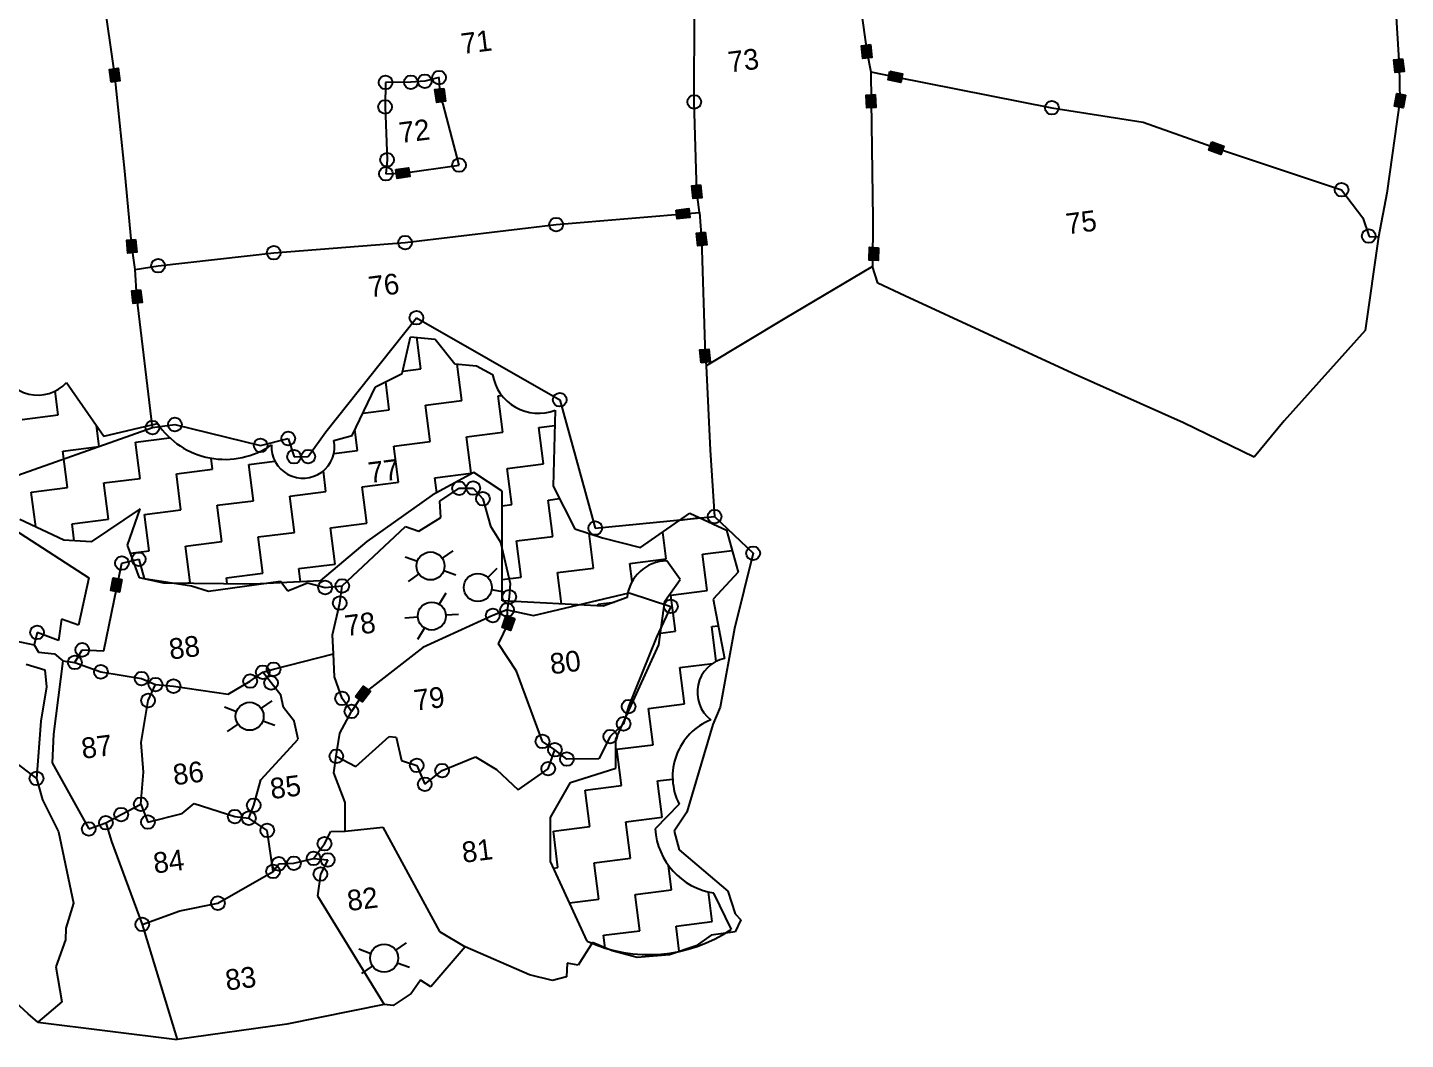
# Model space of a CAD drawing. Header units: metres. Extents: x 319146 to 321938, y 1851057 to 1854971.
# Drawn here: x 320727 to 321938, y 1851222 to 1852111 of the extents above; entities that cross this region are included whole.
import ezdxf

# ---------------------------------------------------------------- set-up
doc = ezdxf.new("R2010")
doc.units = ezdxf.units.M
doc.header["$LTSCALE"] = 0.3
for name, color, linetype in [('OFF', 1, 'Continuous'), ('POLY_HATCH', 12, 'Continuous'), ('POLY_PARCEL', 6, 'Continuous'), ('POLY_WATER', 4, 'Continuous'), ('SYM_WELL', 1, 'Continuous'), ('TEXT_PARCEL', 7, 'Continuous'), ('V_BOUND_LINE', 7, 'Continuous')]:
    doc.layers.add(name, color=color, linetype=linetype)
doc.styles.add('TEXT_MAP', font='')
doc.styles.get('TEXT_MAP').set_extended_font_data('Kruti Dev 050')

msp = doc.modelspace()

# ---------------------------------------------------------------- hatches: boundary and pattern name
for points in [[(321461.6, 1852083.8), (321469.4, 1852084.7), (321468.1, 1852095.9), (321460.3, 1852095)], [(320807.1, 1852075.2), (320799.4, 1852074.2), (320800.8, 1852063), (320808.6, 1852064)], [(321494.8, 1852062.7), (321496.3, 1852070.3), (321485.2, 1852072.5), (321483.7, 1852064.9)], [(321929.4, 1852071.3), (321937.1, 1852072.2), (321935.9, 1852083.4), (321928.2, 1852082.5)], [(321087, 1852045.2), (321094.7, 1852046.3), (321093.2, 1852057.4), (321085.5, 1852056.4)], [(321465.1, 1852040.4), (321472.9, 1852040.8), (321472.3, 1852052.1), (321464.5, 1852051.6)], [(321928.6, 1852041.9), (321936.3, 1852040.5), (321938.4, 1852051.6), (321930.7, 1852053)], [(321776.2, 1851999.4), (321778.9, 1852006.7), (321768.2, 1852010.5), (321765.6, 1852003.2)], [(321063.3, 1851980), (321062.2, 1851987.7), (321051.1, 1851986.1), (321052.2, 1851978.4)], [(321312.3, 1851960.6), (321320.1, 1851961.4), (321318.9, 1851972.6), (321311.2, 1851971.8)], [(321309.5, 1851944.1), (321308.6, 1851951.8), (321297.5, 1851950.5), (321298.4, 1851942.8)], [(321316.5, 1851919), (321324.3, 1851919.9), (321323, 1851931.1), (321315.2, 1851930.2)], [(320815.7, 1851912.8), (320823.4, 1851913.6), (320822.4, 1851924.8), (320814.6, 1851924.1)], [(321467.1, 1851906.5), (321474.9, 1851906.3), (321475.3, 1851917.5), (321467.5, 1851917.8)], [(320820.4, 1851868.3), (320828.1, 1851869.2), (320826.8, 1851880.4), (320819.1, 1851879.5)], [(321326.2, 1851828.4), (321318.4, 1851827.6), (321319.5, 1851816.4), (321327.3, 1851817.2)], [(320800.6, 1851616.3), (320808.2, 1851614.8), (320810.4, 1851625.9), (320802.8, 1851627.4)], [(321144.5, 1851583.6), (321151.8, 1851581), (321155.6, 1851591.7), (321148.2, 1851594.2)], [(321028.7, 1851527.5), (321022.5, 1851532.2), (321015.7, 1851523.1), (321021.9, 1851518.5)]]:
    msp.add_hatch(color=256).paths.add_polyline_path(points)

# ---------------------------------------------------------------- linework, layer by layer
for points in [[(321468.1, 1852095.9), (321469.4, 1852084.7), (321461.6, 1852083.8), (321460.3, 1852095)], [(320800.8, 1852063), (320799.4, 1852074.2), (320807.1, 1852075.2), (320808.6, 1852064)], [(321485.2, 1852072.5), (321496.3, 1852070.3), (321494.8, 1852062.7), (321483.7, 1852064.9)], [(321935.9, 1852083.4), (321937.1, 1852072.2), (321929.4, 1852071.3), (321928.2, 1852082.5)], [(321093.2, 1852057.4), (321094.7, 1852046.3), (321087, 1852045.2), (321085.5, 1852056.4)], [(321472.3, 1852052.1), (321472.9, 1852040.8), (321465.1, 1852040.4), (321464.5, 1852051.6)], [(321938.4, 1852051.6), (321936.3, 1852040.5), (321928.6, 1852041.9), (321930.7, 1852053)], [(321768.2, 1852010.5), (321778.9, 1852006.7), (321776.2, 1851999.4), (321765.6, 1852003.2)], [(321051.1, 1851986.1), (321062.2, 1851987.7), (321063.3, 1851980), (321052.2, 1851978.4)], [(321318.9, 1851972.6), (321320.1, 1851961.4), (321312.3, 1851960.6), (321311.2, 1851971.8)], [(321297.5, 1851950.5), (321308.6, 1851951.8), (321309.5, 1851944.1), (321298.4, 1851942.8)], [(321323, 1851931.1), (321324.3, 1851919.9), (321316.5, 1851919), (321315.2, 1851930.2)], [(320822.4, 1851924.8), (320823.4, 1851913.6), (320815.7, 1851912.8), (320814.6, 1851924.1)], [(321475.3, 1851917.5), (321474.9, 1851906.3), (321467.1, 1851906.5), (321467.5, 1851917.8)], [(320826.8, 1851880.4), (320828.1, 1851869.2), (320820.4, 1851868.3), (320819.1, 1851879.5)], [(321319.5, 1851816.4), (321318.4, 1851827.6), (321326.2, 1851828.4), (321327.3, 1851817.2)], [(320810.4, 1851625.9), (320808.2, 1851614.8), (320800.6, 1851616.3), (320802.8, 1851627.4)], [(321155.6, 1851591.7), (321151.8, 1851581), (321144.5, 1851583.6), (321148.2, 1851594.2)], [(321015.7, 1851523.1), (321022.5, 1851532.2), (321028.7, 1851527.5), (321021.9, 1851518.5)]]:
    msp.add_lwpolyline(points, close=True)
for points in [[(321139.9, 1851635.6), (321131.9, 1851627.6)], [(321146.5, 1851614.9), (321135.3, 1851616.8)]]:
    msp.add_lwpolyline(points)
for centre, radius in [((321089.1, 1852066.9), 6.03), ((321042.1, 1852062.7), 6.03), ((321064.4, 1852062.9), 6.03), ((321076.5, 1852063.7), 6.03), ((321313.4, 1852045.6), 6.03), ((321041.6, 1852041.2), 6.03), ((321627.7, 1852040.5), 6.03), ((321043.4, 1851994.8), 6.03), ((321042.4, 1851982.5), 6.03), ((321106.7, 1851990.1), 6.03), ((321882.3, 1851968.4), 6.03), ((321192, 1851937.8), 6.03), ((321059.2, 1851922), 6.03), ((321906.1, 1851927.7), 6.03), ((320943.8, 1851913), 6.03), ((320842.1, 1851901.6), 6.03), ((321069.2, 1851855.9), 6.03), ((321195.1, 1851783.9), 6.03), ((320837.2, 1851759.4), 6.03), ((320857, 1851762.1), 6.03), ((320932.3, 1851743.7), 6.03), ((320956.5, 1851749.8), 6.03), ((320961.6, 1851733.8), 6.03), ((320974.1, 1851733.9), 6.03), ((321106.7, 1851706.1), 6.03), ((321119.1, 1851706.3), 6.03), ((321127.6, 1851696.9), 6.03), ((321331.2, 1851681.2), 6.03), ((321226.3, 1851671.1), 6.03), ((320825.2, 1851643.7), 6.03), ((321365.1, 1851649), 6.03), ((320810.4, 1851640.4), 6.03), ((320989, 1851618.9), 6.03), ((321004, 1851620.3), 6.03), ((321123.2, 1851618.9), 12.3), ((321150.8, 1851610.7), 6.03), ((321001.8, 1851605.2), 6.03), ((321136.3, 1851594.3), 6.03), ((321148.9, 1851599.2), 6.03), ((321292.8, 1851602.3), 6.03), ((320735.8, 1851579.4), 6.03), ((320775.5, 1851564.1), 6.03), ((320769, 1851553.1), 6.03), ((320791.9, 1851544.8), 6.03), ((320943.7, 1851547), 6.03), ((320827.7, 1851538.8), 6.03), ((320839.9, 1851533.6), 6.03), ((320923.1, 1851536.7), 6.03), ((320934.1, 1851544.4), 6.03), ((320941.5, 1851535.1), 6.03), ((320855.7, 1851532.2), 6.03), ((321003.8, 1851521.4), 6.03), ((320833.4, 1851519.6), 6.03), ((321012.1, 1851510), 6.03), ((321255.6, 1851514.3), 6.03), ((321251.2, 1851499.1), 6.03), ((321239.5, 1851487.9), 6.03), ((321180, 1851483.7), 6.03), ((321190.9, 1851476.3), 6.03), ((320998.8, 1851470.6), 6.03), ((321069.5, 1851462.6), 6.03), ((321201.5, 1851468.1), 6.03), ((320735.3, 1851451.1), 6.03), ((321091.7, 1851458), 6.03), ((321185, 1851459.7), 6.03), ((321076.5, 1851446), 6.03), ((320826.9, 1851428.4), 6.03), ((320926.2, 1851427.5), 6.03), ((320796.3, 1851412.2), 6.03), ((320809.7, 1851419.3), 6.03), ((320833.2, 1851412.8), 6.03), ((320909.5, 1851417.6), 6.03), ((320921.9, 1851416.2), 6.03), ((320781.2, 1851406.8), 6.03), ((320938.1, 1851405.5), 6.03), ((320988.4, 1851393.7), 6.03), ((320948.2, 1851376.1), 6.03), ((320961.5, 1851376.6), 6.03), ((320978.8, 1851380.9), 6.03), ((320991.2, 1851379.5), 6.03), ((320943.2, 1851369.4), 6.03), ((320984.8, 1851367.1), 6.03), ((320894.7, 1851341.5), 6.03), ((320828.2, 1851322.8), 6.03)]:
    msp.add_circle(centre, radius)
at = {"layer": 'OFF'}
msp.add_line((320736.5, 1851237), (320858.8, 1851221.8), dxfattribs=at)
at = {"layer": 'POLY_HATCH'}
for p, q in [((321056.7, 1851806.8), (321064.1, 1851839.3)), ((321064.1, 1851839.3), (321085.6, 1851837.2)), ((321085.6, 1851837.2), (321102.9, 1851815.3)), ((321033.3, 1851795.2), (321056.7, 1851806.8)), ((321102.9, 1851815.3), (321122.1, 1851813.6)), ((321122.1, 1851813.6), (321136.1, 1851806.1)), ((320761.8, 1851799), (320794.6, 1851751.9)), ((321012.6, 1851752.5), (321033.3, 1851795.2)), ((321191.1, 1851774.8), (321189.3, 1851708)), ((320794.6, 1851751.9), (320841.5, 1851763)), ((320996.7, 1851748.1), (321012.6, 1851752.5)), ((321119.6, 1851719.8), (321082.9, 1851699.9)), ((321144.6, 1851703.6), (321119.6, 1851719.8)), ((321082.9, 1851699.9), (321025.7, 1851659.2)), ((321144.5, 1851607.3), (321144.6, 1851703.6)), ((321189.3, 1851708), (321208.3, 1851670.3)), ((320826.4, 1851688.1), (320783.2, 1851659)), ((320815.3, 1851656), (320826.4, 1851688.1)), ((321266.2, 1851653.9), (321309.6, 1851684.3)), ((321309.6, 1851684.3), (321341.6, 1851669.4)), ((320759.4, 1851660.5), (320720.7, 1851678.5)), ((320783.2, 1851659), (320759.4, 1851660.5)), ((321208.3, 1851670.3), (321232.7, 1851662.6)), ((321232.7, 1851662.6), (321266.2, 1851653.9)), ((321341.6, 1851669.4), (321351.9, 1851632.4)), ((320825.7, 1851627.4), (320815.3, 1851656)), ((321025.7, 1851659.2), (320984.5, 1851624.7)), ((321301, 1851625.8), (321289.3, 1851642.3)), ((320847.1, 1851622.7), (320825.7, 1851627.4)), ((320984.5, 1851624.7), (320925.9, 1851621.8)), ((321287.5, 1851606.8), (321301, 1851625.8)), ((321351.9, 1851632.4), (321330, 1851608.5)), ((320925.9, 1851621.8), (320847.1, 1851622.7)), ((321233.4, 1851602.4), (321144.5, 1851607.3)), ((321254.3, 1851610), (321233.4, 1851602.4)), ((321282.2, 1851568.4), (321287.5, 1851606.8)), ((321330, 1851608.5), (321340, 1851556.6)), ((321244.3, 1851485.7), (321282.2, 1851568.4)), ((321244.4, 1851460), (321244.3, 1851485.7)), ((321204.7, 1851447.5), (321244.4, 1851460)), ((321187.1, 1851416.7), (321204.7, 1851447.5)), ((321300.1, 1851428.4), (321279, 1851406.8)), ((321187.1, 1851378), (321187.1, 1851416.7)), ((321219.3, 1851308), (321187.1, 1851378)), ((321330.4, 1851350.4), (321345.7, 1851318.5))]:
    msp.add_line(p, q, dxfattribs=at)
at = {"layer": 'POLY_HATCH', "linetype": 'Continuous'}
for p, q in [((321073.1, 1851811), (321069.6, 1851838.8)), ((321057.2, 1851809), (321073.1, 1851811)), ((321105, 1851815.1), (321105, 1851815.1)), ((321109.1, 1851783.2), (321105, 1851815.1)), ((321045.3, 1851775.1), (321042.2, 1851799.6)), ((320754.4, 1851770.5), (320751.8, 1851791.5)), ((321077.2, 1851779.1), (321109.1, 1851783.2)), ((321140.9, 1851787.3), (321144.2, 1851787.7)), ((321145, 1851755.4), (321140.9, 1851787.3)), ((320722.6, 1851766.4), (320754.4, 1851770.5)), ((321022.1, 1851772.1), (321045.3, 1851775.1)), ((321081.2, 1851747.3), (321077.2, 1851779.1)), ((320790.4, 1851742.7), (320788, 1851761.3)), ((321017.5, 1851739.2), (321015.2, 1851757.7)), ((321176.9, 1851759.4), (321190.7, 1851761.2)), ((321180.9, 1851727.6), (321176.9, 1851759.4)), ((320822.2, 1851746.7), (320852.3, 1851750.5)), ((320826.3, 1851714.8), (320822.2, 1851746.7)), ((321049.4, 1851743.2), (321081.2, 1851747.3)), ((321113.1, 1851751.3), (321145, 1851755.4)), ((321117.2, 1851719.5), (321113.1, 1851751.3)), ((320758.5, 1851738.6), (320790.4, 1851742.7)), ((320762.5, 1851706.7), (320758.5, 1851738.6)), ((320890, 1851722.9), (320888.8, 1851732.5)), ((320996.6, 1851736.5), (321017.5, 1851739.2)), ((321053.4, 1851711.4), (321049.4, 1851743.2)), ((320858.2, 1851718.9), (320890, 1851722.9)), ((320921.9, 1851727), (320944.8, 1851729.9)), ((320926, 1851695.1), (320921.9, 1851727)), ((320989.7, 1851703.2), (320987.4, 1851721.3)), ((321149, 1851723.5), (321180.9, 1851727.6)), ((321153.1, 1851691.7), (321149, 1851723.5)), ((320794.4, 1851710.8), (320826.3, 1851714.8)), ((320798.5, 1851678.9), (320794.4, 1851710.8)), ((320862.2, 1851687), (320858.2, 1851718.9)), ((321021.6, 1851707.3), (321053.4, 1851711.4)), ((321085.3, 1851715.4), (321117.2, 1851719.5)), ((321087, 1851702.1), (321085.3, 1851715.4)), ((320730.7, 1851702.7), (320762.5, 1851706.7)), ((320734.6, 1851672.1), (320730.7, 1851702.7)), ((320957.8, 1851699.2), (320989.7, 1851703.2)), ((320961.9, 1851667.3), (320957.8, 1851699.2)), ((321025.6, 1851675.4), (321021.6, 1851707.3)), ((321185, 1851695.7), (321194.9, 1851697)), ((320830.3, 1851683), (320862.2, 1851687)), ((320894.1, 1851691.1), (320926, 1851695.1)), ((320898.1, 1851659.2), (320894.1, 1851691.1)), ((321144.6, 1851690.6), (321153.1, 1851691.7)), ((321189, 1851663.8), (321185, 1851695.7)), ((320766.6, 1851674.9), (320798.5, 1851678.9)), ((320768.5, 1851659.9), (320766.6, 1851674.9)), ((320834.4, 1851651.1), (320830.3, 1851683)), ((320993.7, 1851671.4), (321025.6, 1851675.4)), ((321300.7, 1851678), (321316.5, 1851680.1)), ((321316.5, 1851680.1), (321316.4, 1851681.2)), ((320930, 1851663.3), (320961.9, 1851667.3)), ((320934.1, 1851631.4), (320930, 1851663.3)), ((320997.8, 1851639.5), (320993.7, 1851671.4)), ((321157.1, 1851659.8), (321189, 1851663.8)), ((321161.2, 1851627.9), (321157.1, 1851659.8)), ((321224.9, 1851636), (321221.1, 1851666.3)), ((321288.7, 1851644.1), (321285.7, 1851667.6)), ((320817.9, 1851649), (320834.4, 1851651.1)), ((320866.3, 1851655.2), (320898.1, 1851659.2)), ((320870.3, 1851623.3), (320866.3, 1851655.2)), ((321320.5, 1851648.2), (321346.6, 1851651.5)), ((321324.6, 1851616.3), (321320.5, 1851648.2)), ((320965.9, 1851635.5), (320997.8, 1851639.5)), ((321193.1, 1851632), (321224.9, 1851636)), ((321256.8, 1851640.1), (321288.7, 1851644.1)), ((321258.8, 1851624.3), (321256.8, 1851640.1)), ((320902.2, 1851627.3), (320934.1, 1851631.4)), ((320902.9, 1851622.1), (320902.2, 1851627.3)), ((320967.4, 1851623.8), (320965.9, 1851635.5)), ((321144.5, 1851625.8), (321161.2, 1851627.9)), ((321196.6, 1851604.4), (321193.1, 1851632)), ((320864.2, 1851622.5), (320870.3, 1851623.3)), ((321292.7, 1851612.3), (321324.6, 1851616.3)), ((321296.8, 1851580.4), (321292.7, 1851612.3)), ((321229, 1851604.2), (321243.2, 1851606)), ((321229.2, 1851602.6), (321229, 1851604.2)), ((321283.6, 1851578.7), (321296.8, 1851580.4)), ((321328.7, 1851584.5), (321334.5, 1851585.2)), ((321332.5, 1851553.9), (321328.7, 1851584.5)), ((321300.8, 1851548.5), (321329.6, 1851552.2)), ((321304.9, 1851516.7), (321300.8, 1851548.5)), ((321273, 1851512.6), (321304.9, 1851516.7)), ((321277.1, 1851480.7), (321273, 1851512.6)), ((321245.2, 1851476.7), (321277.1, 1851480.7)), ((321249.3, 1851444.8), (321245.2, 1851476.7)), ((321217.4, 1851440.8), (321249.3, 1851444.8)), ((321281.1, 1851448.9), (321294.3, 1851450.5)), ((321285.2, 1851417), (321281.1, 1851448.9)), ((321221.5, 1851408.9), (321217.4, 1851440.8)), ((321189.6, 1851404.8), (321221.5, 1851408.9)), ((321253.3, 1851412.9), (321285.2, 1851417)), ((321257.4, 1851381.1), (321253.3, 1851412.9)), ((321193.6, 1851373), (321189.6, 1851404.8)), ((321189.6, 1851372.4), (321193.6, 1851373)), ((321225.5, 1851377), (321257.4, 1851381.1)), ((321229.6, 1851345.1), (321225.5, 1851377)), ((321293.3, 1851353.3), (321290.6, 1851374.7)), ((321203.7, 1851341.9), (321229.6, 1851345.1)), ((321261.4, 1851349.2), (321293.3, 1851353.3)), ((321265.5, 1851317.3), (321261.4, 1851349.2)), ((321329.2, 1851325.4), (321325.9, 1851351.2)), ((321297.4, 1851321.4), (321329.2, 1851325.4)), ((321300.2, 1851299.2), (321297.4, 1851321.4)), ((321233.6, 1851313.3), (321265.5, 1851317.3)), ((321235.1, 1851302), (321233.6, 1851313.3))]:
    msp.add_line(p, q, dxfattribs=at)
at = {"layer": 'POLY_HATCH'}
for centre, radius, start, end in [((320736.5, 1851822.2), 34.3, 195.3087, 317.4726), ((321176.3, 1851812.7), 40.7, 189.3233, 291.378), ((320901, 1851803.3), 71.8, 214.0923, 304.6336), ((320969.5, 1851742.6), 27.7, 176.6035, 11.4824), ((321289.8, 1851606.7), 35.6, 90.6454, 174.6676), ((321346.5, 1851526.8), 30.5, 102.2885, 232.3971), ((321348, 1851452.8), 53.7, 111.9906, 206.9345), ((321340, 1851410.8), 61.1, 183.7128, 260.9746), ((321273.2, 1851426.2), 129.9, 245.4878, 303.9607)]:
    msp.add_arc(centre, radius, start, end, dxfattribs=at)
at = {"layer": 'POLY_PARCEL'}
for p, q in [((321449.9, 1852200.3), (321464.9, 1852089.9)), ((320804, 1852069.1), (320793.4, 1852143.8)), ((321313.4, 1852045.6), (321313.5, 1852125.8)), ((321464.9, 1852089.9), (321468.4, 1852072.1)), ((321468.4, 1852072.1), (321468.7, 1852046.2)), ((321468.4, 1852072.1), (321490, 1852067.6)), ((320813, 1851984.6), (320804, 1852069.1)), ((321042.1, 1852062.7), (321041.6, 1852041.2)), ((321064.4, 1852062.9), (321042.1, 1852062.7)), ((321076.5, 1852063.7), (321064.4, 1852062.9)), ((321089.1, 1852066.9), (321076.5, 1852063.7)), ((321090.1, 1852051.3), (321089.1, 1852066.9)), ((321490, 1852067.6), (321627.7, 1852040.5)), ((321092.7, 1852043.6), (321090.1, 1852051.3)), ((321041.6, 1852041.2), (321043.4, 1851994.8)), ((321106.7, 1851990.1), (321092.7, 1852043.6)), ((321315.6, 1851966.6), (321313.4, 1852045.6)), ((321468.7, 1852046.2), (321470.4, 1851942.9)), ((321627.7, 1852040.5), (321707.8, 1852027.7)), ((321707.8, 1852027.7), (321772.2, 1852005)), ((321772.2, 1852005), (321882.3, 1851968.4)), ((321043.4, 1851994.8), (321042.4, 1851982.5)), ((321057.2, 1851983), (321106.7, 1851990.1)), ((320819, 1851918.8), (320813, 1851984.6)), ((321042.4, 1851982.5), (321057.2, 1851983)), ((321318.1, 1851948.5), (321315.6, 1851966.6)), ((321882.3, 1851968.4), (321900.8, 1851943.8)), ((321192, 1851937.8), (321318.1, 1851948.5)), ((321318.1, 1851948.5), (321319.8, 1851925)), ((321470.4, 1851942.9), (321469.9, 1851901)), ((321900.8, 1851943.8), (321906.4, 1851927.2)), ((321059.2, 1851922), (321192, 1851937.8)), ((321906.4, 1851927.2), (321914.8, 1851926.9)), ((320822.1, 1851898.4), (320819, 1851918.8)), ((320943.8, 1851913), (321059.2, 1851922)), ((321319.8, 1851925), (321322.9, 1851822.4)), ((320842.1, 1851901.6), (320943.8, 1851913)), ((320822.1, 1851898.4), (320842.1, 1851901.6)), ((320823.6, 1851874.4), (320822.1, 1851898.4)), ((320837.2, 1851759.4), (320823.6, 1851874.4)), ((321047.6, 1851828.6), (321069.2, 1851855.9)), ((321069.2, 1851855.9), (321195.1, 1851783.9)), ((320989.6, 1851755.6), (321047.6, 1851828.6)), ((321322.9, 1851822.4), (321323.7, 1851813.6)), ((321195.1, 1851783.9), (321226.3, 1851671.1)), ((320677.6, 1851703.1), (320837.2, 1851759.4)), ((320837.2, 1851759.4), (320857, 1851762.1)), ((320857, 1851762.1), (320932.3, 1851743.7)), ((320932.3, 1851743.7), (320956.5, 1851749.8)), ((320956.5, 1851749.8), (320961.6, 1851733.8)), ((320974.1, 1851733.9), (320989.6, 1851755.6)), ((320961.6, 1851733.8), (320974.1, 1851733.9)), ((321089.8, 1851694.7), (321106.7, 1851706.1)), ((321106.7, 1851706.1), (321119.1, 1851706.3)), ((321119.1, 1851706.3), (321127.6, 1851696.9)), ((321127.6, 1851696.9), (321134.4, 1851672.8)), ((320685, 1851689.6), (320781.2, 1851627.3)), ((321090.6, 1851680.4), (321089.8, 1851694.7)), ((321004, 1851620.3), (321059.6, 1851672.5)), ((321059.6, 1851672.5), (321071.4, 1851668.3)), ((321071.4, 1851668.3), (321090.6, 1851680.4)), ((321134.4, 1851672.8), (321143.1, 1851658.7)), ((321226.3, 1851671.1), (321331.2, 1851681.2)), ((321143.1, 1851658.7), (321151.5, 1851622.5)), ((320794.4, 1851563.2), (320810.4, 1851640.4)), ((320810.4, 1851640.4), (320825.2, 1851643.7)), ((320825.2, 1851643.7), (320829.9, 1851626.7)), ((320781.2, 1851627.3), (320772.1, 1851585.7)), ((320829.9, 1851626.7), (320871.6, 1851620.4)), ((320886.6, 1851615.8), (320949.8, 1851624.4)), ((320949.8, 1851624.4), (320956.2, 1851615.9)), ((320871.6, 1851620.4), (320886.6, 1851615.8)), ((320956.2, 1851615.9), (320973.6, 1851623.1)), ((320973.6, 1851623.1), (320989, 1851618.9)), ((320989, 1851618.9), (321004, 1851620.3)), ((321001.8, 1851605.2), (321004, 1851620.3)), ((321151.5, 1851622.5), (321150.8, 1851610.7)), ((321172, 1851594.3), (321256.1, 1851614.3)), ((321256.1, 1851614.3), (321292.8, 1851602.3)), ((320995.3, 1851577.3), (321001.8, 1851605.2)), ((321148.9, 1851599.2), (321136.3, 1851594.3)), ((321150.8, 1851610.7), (321148.9, 1851599.2)), ((321148.9, 1851599.2), (321172, 1851594.3)), ((321150, 1851587.6), (321148.9, 1851599.2)), ((321292.8, 1851602.3), (321280.1, 1851575.3)), ((320757.4, 1851591), (320754.6, 1851572.2)), ((320772.1, 1851585.7), (320757.4, 1851591)), ((321136.3, 1851594.3), (321074.9, 1851566.1)), ((321141.2, 1851569.4), (321150, 1851587.6)), ((320735.8, 1851579.4), (320733.3, 1851568.4)), ((320754.6, 1851572.2), (320735.8, 1851579.4)), ((320996.4, 1851560.7), (320995.3, 1851577.3)), ((321280.1, 1851575.3), (321255.6, 1851514.3)), ((320769, 1851553.1), (320775.5, 1851564.1)), ((320775.5, 1851564.1), (320794.4, 1851563.2)), ((321074.9, 1851566.1), (321022.2, 1851525.3)), ((321157, 1851545.4), (321141.2, 1851569.4)), ((320758.5, 1851554.5), (320769, 1851553.1)), ((320769, 1851553.1), (320791.9, 1851544.8)), ((320943.7, 1851547), (320996.4, 1851560.7)), ((320997.2, 1851540.5), (320996.4, 1851560.7)), ((320791.9, 1851544.8), (320827.7, 1851538.8)), ((320827.7, 1851538.8), (320839.9, 1851533.6)), ((320923.1, 1851536.7), (320934.1, 1851544.4)), ((320934.1, 1851544.4), (320943.7, 1851547)), ((320941.5, 1851535.1), (320934.1, 1851544.4)), ((321003.8, 1851521.4), (320997.2, 1851540.5)), ((321180, 1851483.7), (321157, 1851545.4)), ((320833.4, 1851519.6), (320839.9, 1851533.6)), ((320839.9, 1851533.6), (320855.7, 1851532.2)), ((320855.7, 1851532.2), (320903.6, 1851525.1)), ((320903.6, 1851525.1), (320923.1, 1851536.7)), ((320950, 1851524.2), (320941.5, 1851535.1)), ((320827.4, 1851482.8), (320833.4, 1851519.6)), ((320952.3, 1851513.4), (320950, 1851524.2)), ((321012.1, 1851510), (321003.8, 1851521.4)), ((321022.2, 1851525.3), (321012.1, 1851510)), ((320659.2, 1851508.6), (320735.3, 1851451.1)), ((320961.8, 1851501.4), (320952.3, 1851513.4)), ((321001.9, 1851490.8), (321012.1, 1851510)), ((321255.6, 1851514.3), (321251.2, 1851499.1)), ((320965.2, 1851485.6), (320961.8, 1851501.4)), ((320998.8, 1851470.6), (321001.9, 1851490.8)), ((321251.2, 1851499.1), (321239.5, 1851487.9)), ((320829.2, 1851456.5), (320827.4, 1851482.8)), ((320932.4, 1851449.9), (320965.2, 1851485.6)), ((321016, 1851461.5), (321045.2, 1851488)), ((321045.2, 1851488), (321051.4, 1851487.4)), ((321051.4, 1851487.4), (321056.2, 1851467)), ((321190.9, 1851476.3), (321180, 1851483.7)), ((321239.5, 1851487.9), (321229.6, 1851468.2)), ((320996.6, 1851456), (320998.8, 1851470.6)), ((320998.8, 1851470.6), (321016, 1851461.5)), ((321056.2, 1851467), (321069.5, 1851462.6)), ((321091.7, 1851458), (321121, 1851470.1)), ((321121, 1851470.1), (321139.5, 1851459)), ((321185, 1851459.7), (321190.9, 1851476.3)), ((321201.5, 1851468.1), (321190.9, 1851476.3)), ((321229.6, 1851468.2), (321201.5, 1851468.1)), ((320826.9, 1851428.4), (320829.2, 1851456.5)), ((321006.7, 1851430), (320996.6, 1851456)), ((321069.5, 1851462.6), (321076.5, 1851446)), ((321076.5, 1851446), (321091.7, 1851458)), ((321139.5, 1851459), (321158.5, 1851441.2)), ((321158.5, 1851441.2), (321185, 1851459.7)), ((320926.2, 1851427.5), (320932.4, 1851449.9)), ((321006.6, 1851404.7), (321006.7, 1851430)), ((320796.3, 1851412.2), (320809.7, 1851419.3)), ((320809.7, 1851419.3), (320826.9, 1851428.4)), ((320826.9, 1851428.4), (320833.2, 1851412.8)), ((320833.2, 1851412.8), (320863.4, 1851420.4)), ((320863.4, 1851420.4), (320873.9, 1851429)), ((320873.9, 1851429), (320909.5, 1851417.6)), ((320921.9, 1851416.2), (320926.2, 1851427.5)), ((320909.5, 1851417.6), (320921.9, 1851416.2)), ((320938.1, 1851405.5), (320921.9, 1851416.2)), ((321006.6, 1851404.7), (321039.6, 1851408.4)), ((321039.6, 1851408.4), (321089.5, 1851316.5)), ((320943.2, 1851369.4), (320938.1, 1851405.5)), ((320978.8, 1851380.9), (320988.4, 1851393.7)), ((320988.4, 1851393.7), (320993.9, 1851404.4)), ((320993.9, 1851404.4), (321006.6, 1851404.7)), ((320894.7, 1851341.5), (320943.2, 1851369.4)), ((320943.2, 1851369.4), (320948.2, 1851376.1)), ((320948.2, 1851376.1), (320961.5, 1851376.6)), ((320961.5, 1851376.6), (320978.8, 1851380.9)), ((320978.8, 1851380.9), (320991.2, 1851379.5)), ((320991.2, 1851379.5), (320984.8, 1851367.1)), ((320984.8, 1851367.1), (320982.3, 1851348.1)), ((320982.3, 1851348.1), (321040.8, 1851252.4)), ((320828.2, 1851322.8), (320861.4, 1851334.9)), ((320861.4, 1851334.9), (320894.7, 1851341.5)), ((321089.5, 1851316.5), (321111.9, 1851303))]:
    msp.add_line(p, q, dxfattribs=at)
at = {"layer": 'POLY_WATER'}
for p, q in [((320716.6, 1851571.9), (320733.3, 1851568.4)), ((320733.3, 1851568.4), (320737, 1851562.2)), ((320726.1, 1851551.5), (320742.5, 1851546.5)), ((320737, 1851562.2), (320751.2, 1851560.6)), ((320758.5, 1851554.5), (320750.1, 1851489.9)), ((320751.2, 1851560.6), (320758.5, 1851554.5)), ((320742.5, 1851546.5), (320744.2, 1851531.5)), ((320744.2, 1851531.5), (320739.1, 1851501.4)), ((320739.1, 1851501.4), (320735.3, 1851451.1)), ((320750.1, 1851489.9), (320749, 1851464.9)), ((320749, 1851464.9), (320781.2, 1851406.8)), ((320735.3, 1851451.1), (320740.6, 1851432.4)), ((320740.6, 1851432.4), (320754.5, 1851404.3)), ((320781.2, 1851406.8), (320796.3, 1851412.2)), ((320796.3, 1851412.2), (320801.3, 1851395.7)), ((320754.5, 1851404.3), (320767.7, 1851341.5)), ((320801.3, 1851395.7), (320828.2, 1851322.8)), ((320767.7, 1851341.5), (320761.1, 1851319.5)), ((320828.2, 1851322.8), (320858.8, 1851221.8)), ((320760.9, 1851309.2), (320752.2, 1851285.6)), ((320761.1, 1851319.5), (320760.9, 1851309.2)), ((320752.2, 1851285.6), (320757.5, 1851254.8)), ((320757.5, 1851254.8), (320736.5, 1851237))]:
    msp.add_line(p, q, dxfattribs=at)
at = {"layer": 'SYM_WELL'}
for points in [[(321101.1, 1851651.2), (321091.8, 1851644.8)], [(321059.4, 1851645.9), (321070, 1851642)], [(321062.2, 1851624.3), (321071.5, 1851630.8)], [(321103.8, 1851629.6), (321093.2, 1851633.5)], [(321095, 1851613.9), (321089.1, 1851604.3)], [(321059.1, 1851592.2), (321070.4, 1851593)], [(321106.3, 1851595.3), (321095, 1851594.6)], [(321070.3, 1851573.6), (321076.2, 1851583.2)], [(320942.1, 1851519.2), (320932.8, 1851512.8)], [(320900.4, 1851513.9), (320911, 1851510)], [(320903.2, 1851492.3), (320912.5, 1851498.7)], [(320944.8, 1851497.6), (320934.2, 1851501.5)], [(321018.6, 1851301.3), (321029.2, 1851297.4)], [(321060.2, 1851306.6), (321050.9, 1851300.2)], [(321021.3, 1851279.7), (321030.6, 1851286.2)], [(321063, 1851285), (321052.4, 1851288.9)]]:
    msp.add_lwpolyline(points, dxfattribs=at)
for centre in [(321081.6, 1851637.8), (321082.7, 1851593.8), (320922.6, 1851505.7), (321040.8, 1851293.2)]:
    msp.add_circle(centre, 12.3, dxfattribs=at)
at = {"layer": 'V_BOUND_LINE'}
for p, q in [((321929.4, 1852134.4), (321932.7, 1852077.4)), ((321932.7, 1852077.4), (321933.5, 1852046.8)), ((321933.5, 1852046.8), (321922, 1851965.4)), ((321922, 1851965.4), (321914.8, 1851926.9)), ((321914.8, 1851926.9), (321903.1, 1851844.8)), ((321469.9, 1851901), (321392.9, 1851855.4)), ((321474.6, 1851886.3), (321469.9, 1851901)), ((321498.5, 1851875.1), (321474.6, 1851886.3)), ((321645.4, 1851807.3), (321498.5, 1851875.1)), ((321392.9, 1851855.4), (321323.7, 1851813.6)), ((321903.1, 1851844.8), (321831.8, 1851765.2)), ((321323.7, 1851813.6), (321327.3, 1851739.6)), ((321743.2, 1851763.7), (321645.4, 1851807.3)), ((321805.5, 1851733.4), (321743.2, 1851763.7)), ((321831.8, 1851765.2), (321805.5, 1851733.4)), ((321327.3, 1851739.6), (321331.2, 1851681.2)), ((321331.2, 1851681.2), (321365.1, 1851649)), ((321365.1, 1851649), (321348.6, 1851583)), ((321348.6, 1851583), (321336, 1851513.7)), ((321336, 1851513.7), (321329.8, 1851498.6)), ((321329.8, 1851498.6), (321306.8, 1851421.6)), ((321306.8, 1851421.6), (321295.8, 1851404.7)), ((321295.8, 1851404.7), (321300, 1851388.5)), ((321300, 1851388.5), (321342.9, 1851352.2)), ((321342.9, 1851352.2), (321349.2, 1851332)), ((321349.2, 1851332), (321354.4, 1851326.9)), ((321354.4, 1851326.9), (321349.3, 1851316.3)), ((321328.2, 1851313.4), (321315, 1851304.1)), ((321349.3, 1851316.3), (321328.2, 1851313.4)), ((321111.9, 1851303), (321081.9, 1851267.9)), ((321168.7, 1851278.6), (321111.9, 1851303)), ((321223.8, 1851307), (321211.2, 1851287.1)), ((321241.1, 1851299.6), (321223.8, 1851307)), ((321263.2, 1851293.9), (321241.1, 1851299.6)), ((321315, 1851304.1), (321291.5, 1851296.2)), ((321201.8, 1851288.9), (321201.1, 1851276.8)), ((321211.2, 1851287.1), (321201.8, 1851288.9)), ((321291.5, 1851296.2), (321263.2, 1851293.9)), ((321072.7, 1851274), (321064.6, 1851262.2)), ((321081.9, 1851267.9), (321072.7, 1851274)), ((321188.8, 1851273.5), (321168.7, 1851278.6)), ((321201.1, 1851276.8), (321188.8, 1851273.5)), ((321064.6, 1851262.2), (321048.8, 1851251.7)), ((320728.1, 1851244.4), (320716.9, 1851254.6)), ((321040.8, 1851252.4), (320955.3, 1851235.1)), ((321048.8, 1851251.7), (321040.8, 1851252.4)), ((320736.5, 1851237), (320728.1, 1851244.4)), ((320955.3, 1851235.1), (320858.8, 1851221.8))]:
    msp.add_line(p, q, dxfattribs=at)

# ---------------------------------------------------------------- texts
at = {"layer": 'TEXT_PARCEL', "ltscale": 10, "style": 'TEXT_MAP'}
for s, p in [('71', (321109.6, 1852087.5)), ('73', (321344.3, 1852071.4)), ('72', (321055.1, 1852009.3)), ('75', (321641.1, 1851929.2)), ('76', (321028.2, 1851873.8)), ('77', (321028, 1851710.6)), ('78', (321007.4, 1851576.1)), ('88', (320852.9, 1851555.5)), ('80', (321187.7, 1851542.5)), ('79', (321068.1, 1851510.6)), ('87', (320775.9, 1851468.3)), ('86', (320856.4, 1851445.1)), ('85', (320941.8, 1851432.9)), ('81', (321110.3, 1851376.9)), ('84', (320839.1, 1851367.5)), ('82', (321009.5, 1851334.5)), ('83', (320902.4, 1851264.7))]:
    msp.add_text(s, height=18.21, rotation=7.2517, dxfattribs=at).set_placement(p)

doc.saveas('drawing.dxf')
